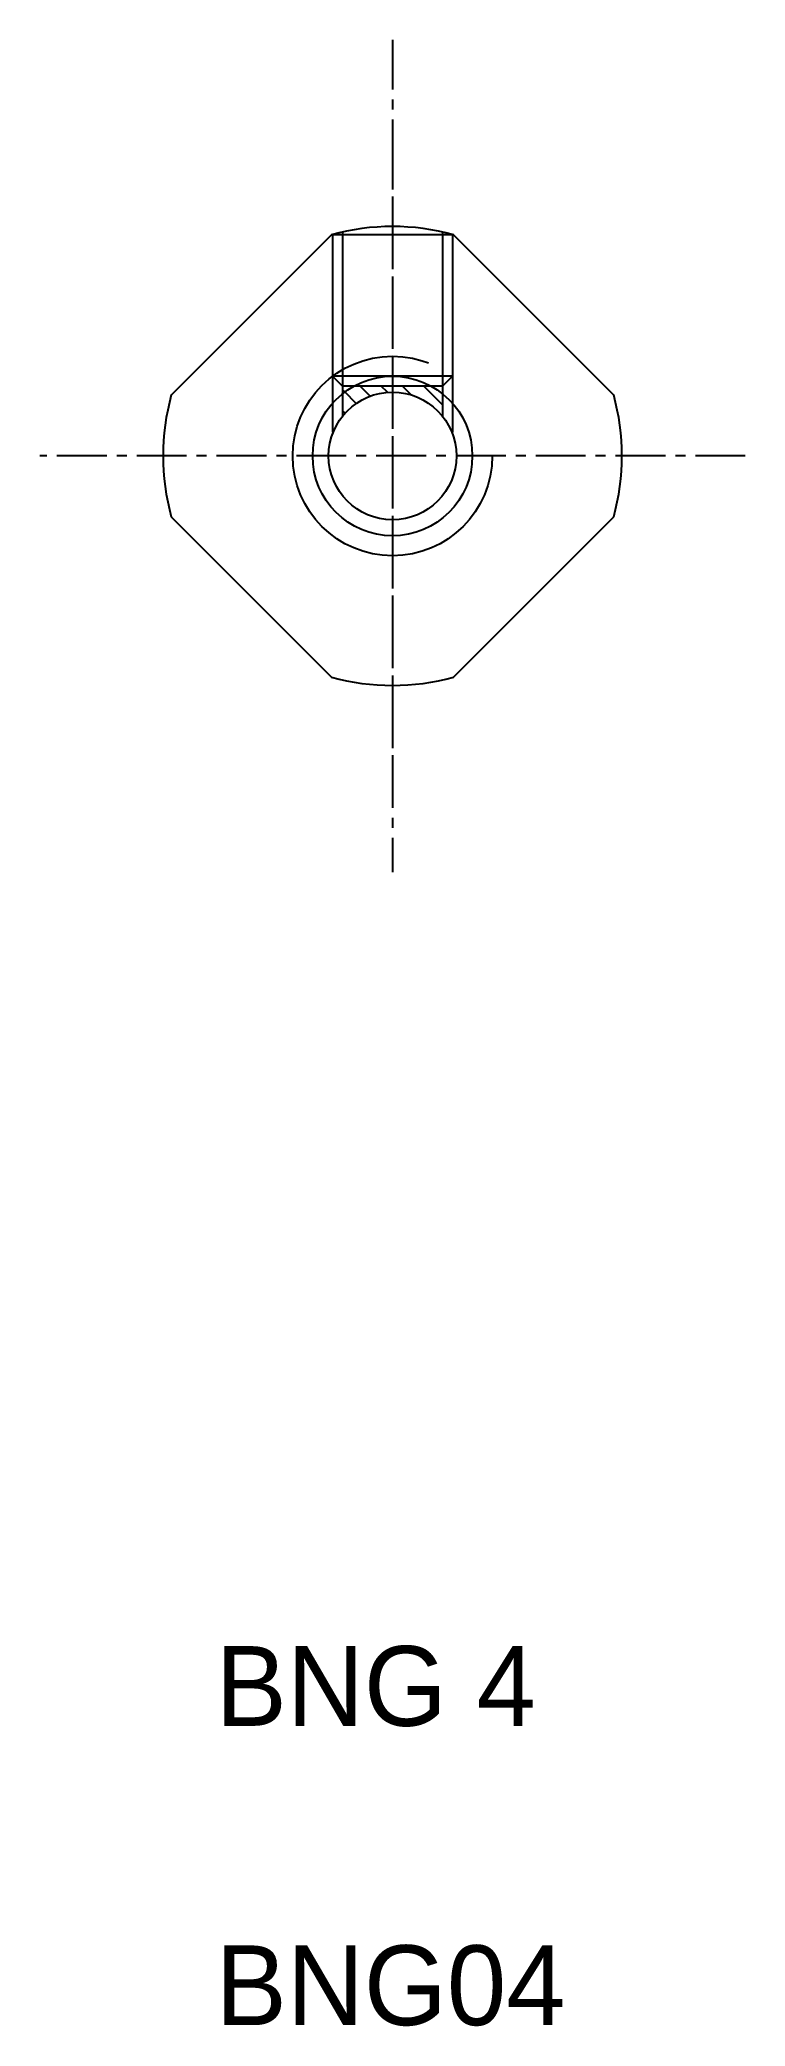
# Model space of a CAD drawing. Extents: x 145 to 198.6, y 87 to 136.8.
# Drawn here: x 145.02 to 162.71, y 86.99 to 136.77 of the extents above.
import ezdxf

# ---------------------------------------------------------------- set-up
doc = ezdxf.new("R2010")
doc.units = 0
doc.linetypes.add('CENTER', pattern=[2, 1.25, -0.25, 0.25, -0.25])
doc.linetypes.add('DASHED', pattern=[19.05, 12.7, -6.35])
doc.layers.get('0').update_dxf_attribs({"linetype": 'CONTINUOUS'})
doc.layers.add('CENTER', color=1, linetype='CENTER')

# ---------------------------------------------------------------- blocks, each defined once
blk = doc.blocks.new('*X26')
at = {"color": 0}
for p, q in [((50.062, 45.928), (50.007, 45.983)), ((50.349, 45.641), (50.062, 45.928)), ((50.697, 45.823), (50.447, 46.073)), ((51.132, 45.919), (50.977, 46.073)), ((51.728, 45.852), (51.507, 46.073)), ((52.507, 45.604), (52.038, 46.073)), ((50.067, 45.393), (50.007, 45.453))]:
    blk.add_line(p, q, dxfattribs=at)

msp = doc.modelspace()

# ---------------------------------------------------------------- linework, layer by layer
at = {"color": 3, "linetype": 'DASHED'}
for p, q in [((152.615, 131.954), (152.615, 127.34)), ((155.115, 131.954), (155.115, 127.34)), ((152.365, 131.893), (155.365, 131.893)), ((152.365, 131.893), (152.365, 126.937)), ((155.365, 131.893), (155.365, 126.937)), ((155.365, 128.342), (152.365, 128.342)), ((152.615, 128.092), (152.365, 128.342)), ((155.115, 128.092), (152.615, 128.092)), ((155.115, 128.092), (155.365, 128.342))]:
    msp.add_line(p, q, dxfattribs=at)
for points in [[(152.337, 131.885), (148.322, 127.869)], [(159.408, 127.869), (155.393, 131.885)], [(148.322, 124.814), (152.337, 120.798)], [(155.393, 120.798), (159.408, 124.814)]]:
    msp.add_lwpolyline(points)
msp.add_circle((153.865, 126.342), 2.5, dxfattribs=at)
at = {"color": 3}
msp.add_circle((153.865, 126.342), 2, dxfattribs=at)
msp.add_circle((153.865, 126.342), 1.6)
for start, end in [(74.5918, 105.4082), (164.5918, 195.4082), (344.5918, 15.4082), (254.5918, 285.4082)]:
    msp.add_arc((153.865, 126.342), 5.75, start, end)
at = {"layer": 'CENTER', "color": 1, "linetype": 'CENTER'}
for p, q in [((153.865, 136.773), (153.865, 115.911)), ((153.865, 134.342), (153.865, 118.342)), ((162.705, 126.342), (145.024, 126.342))]:
    msp.add_line(p, q, dxfattribs=at)

# ---------------------------------------------------------------- block references
at = {"color": 3, "linetype": 'CONTINUOUS'}
msp.add_blockref('*X26', (102.608, 82.018), dxfattribs=at)

# ---------------------------------------------------------------- texts
for s, p in [('BNG 4', (149.433, 94.518)), ('BNG04', (149.433, 87.018))]:
    msp.add_text(s, height=2).set_placement(p)

doc.saveas('drawing.dxf')
